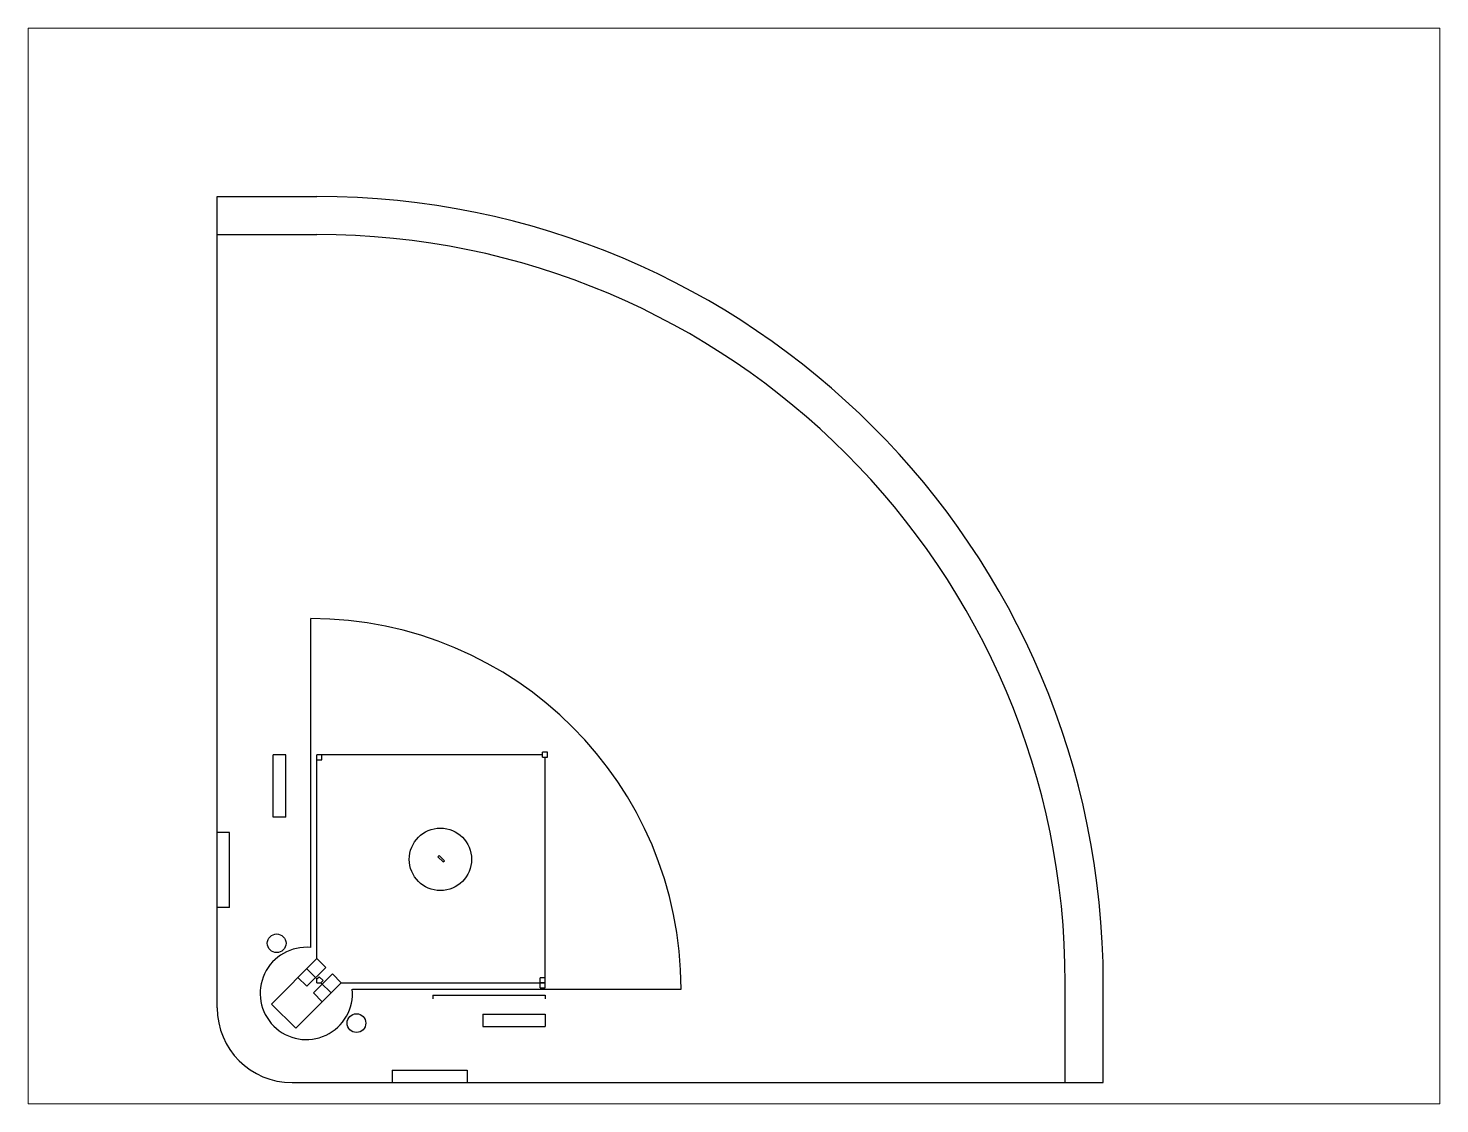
# Paper-space layout 'www.ceco.net' of a CAD drawing. Header units: metres. Extents: x 27 to 240, y 20 to 183.
# The model-space entities are those that its viewports show. They can reach past a viewport. Long polylines and large blocks are cut down to what shows.
import ezdxf

# ---------------------------------------------------------------- set-up
doc = ezdxf.new("R2010")
doc.units = ezdxf.units.M
doc.layers.add('ceco.net 473 grass perimeter', color=82, linetype='Continuous')
doc.layers.add('ceco.net 473 softball field', color=7, linetype='Continuous')

msp = doc.modelspace()

# ---------------------------------------------------------------- linework, layer by layer
at = {"layer": 'ceco.net 473 grass perimeter'}
for p, q in [((0, 6), (0, 71.05)), ((0, 71.05), (8, 71.05)), ((0, 68), (8, 68)), ((7.5, 10.84), (7.5, 37.2)), ((68, 0), (68, 8)), ((71.05, 0), (71.05, 8)), ((10.84, 7.5), (37.2, 7.5)), ((6, 0), (71.05, 0))]:
    msp.add_line(p, q, dxfattribs=at)
for centre, radius, start, end in [((8, 8), 63.05, 0, 90), ((8, 8), 60, 0, 90), ((7.5, 7.5), 29.7, 0, 90), ((7.15, 7.15), 3.7, 84.5975, 5.4025), ((6, 6), 6, 180, 270)]:
    msp.add_arc(centre, radius, start, end, dxfattribs=at)
at = {"layer": 'ceco.net 473 softball field'}
for p, q in [((5.5, 26.29), (4.5, 26.29)), ((4.5, 21.29), (4.5, 26.29)), ((5.5, 21.29), (5.5, 26.29)), ((26.09, 26.29), (8, 26.29)), ((8.4, 26.29), (8, 26.29)), ((8, 25.89), (8, 26.29)), ((8, 9.94), (8, 26.29)), ((8.4, 25.89), (8.4, 26.29)), ((26.49, 26.49), (26.09, 26.49)), ((26.09, 26.09), (26.09, 26.49)), ((26.09, 26.09), (26.49, 26.09)), ((26.29, 8), (26.29, 26.09)), ((26.49, 26.09), (26.49, 26.49)), ((8, 25.89), (8.4, 25.89)), ((5.5, 21.29), (4.5, 21.29)), ((1, 20.04), (0, 20.04)), ((1, 14.04), (1, 20.04)), ((17.69, 18.11), (17.79, 18.22)), ((18.11, 17.69), (17.69, 18.11)), ((18.22, 17.79), (17.79, 18.22)), ((18.11, 17.69), (18.22, 17.79)), ((1, 14.04), (0, 14.04)), ((4.36, 6.3), (8, 9.94)), ((7.19, 7.72), (8.71, 9.24)), ((8, 8.32), (7.19, 9.13)), ((8.71, 9.24), (8, 9.94)), ((6.3, 4.36), (9.94, 8)), ((7.19, 7.72), (6.48, 8.42)), ((7.72, 7.19), (9.24, 8.71)), ((8, 8.32), (8.18, 8.49)), ((8, 8), (8, 8.32)), ((8, 8), (8.32, 8)), ((8.18, 8.49), (8.49, 8.18)), ((8.32, 8), (8.49, 8.18)), ((8.32, 8), (9.13, 7.19)), ((9.24, 8.71), (9.94, 8)), ((9.94, 8), (26.29, 8)), ((26.29, 8.4), (25.89, 8.4)), ((25.89, 8), (25.89, 8.4)), ((25.89, 8), (26.29, 8)), ((26.29, 8), (25.89, 8)), ((25.89, 7.6), (25.89, 8)), ((26.29, 8), (26.29, 8.4)), ((26.29, 7.6), (26.29, 8)), ((7.72, 7.19), (8.42, 6.48)), ((17.29, 7), (26.29, 7)), ((17.29, 7), (17.29, 6.71)), ((25.89, 7.6), (26.29, 7.6)), ((26.29, 7), (26.29, 6.71)), ((6.3, 4.36), (4.36, 6.3)), ((21.29, 5.5), (26.29, 5.5)), ((21.29, 5.5), (21.29, 4.5)), ((26.29, 5.5), (26.29, 4.5)), ((21.29, 4.5), (26.29, 4.5)), ((14.04, 1), (14.04, 0)), ((14.04, 1), (20.04, 1)), ((20.04, 1), (20.04, 0))]:
    msp.add_line(p, q, dxfattribs=at)
for centre, radius in [((17.9, 17.9), 2.5), ((4.77, 11.17), 0.75), ((11.17, 4.77), 0.75)]:
    msp.add_circle(centre, radius, dxfattribs=at)

psp = doc.layouts.new('www.ceco.net')

# ---------------------------------------------------------------- viewports
at = {"layer": '0'}
psp.add_viewport(center=(133.35, 101.6), size=(213.36, 162.56), view_center_point=(41.44, 41.42), view_height=86.2337, dxfattribs=at)

doc.saveas('drawing.dxf')
